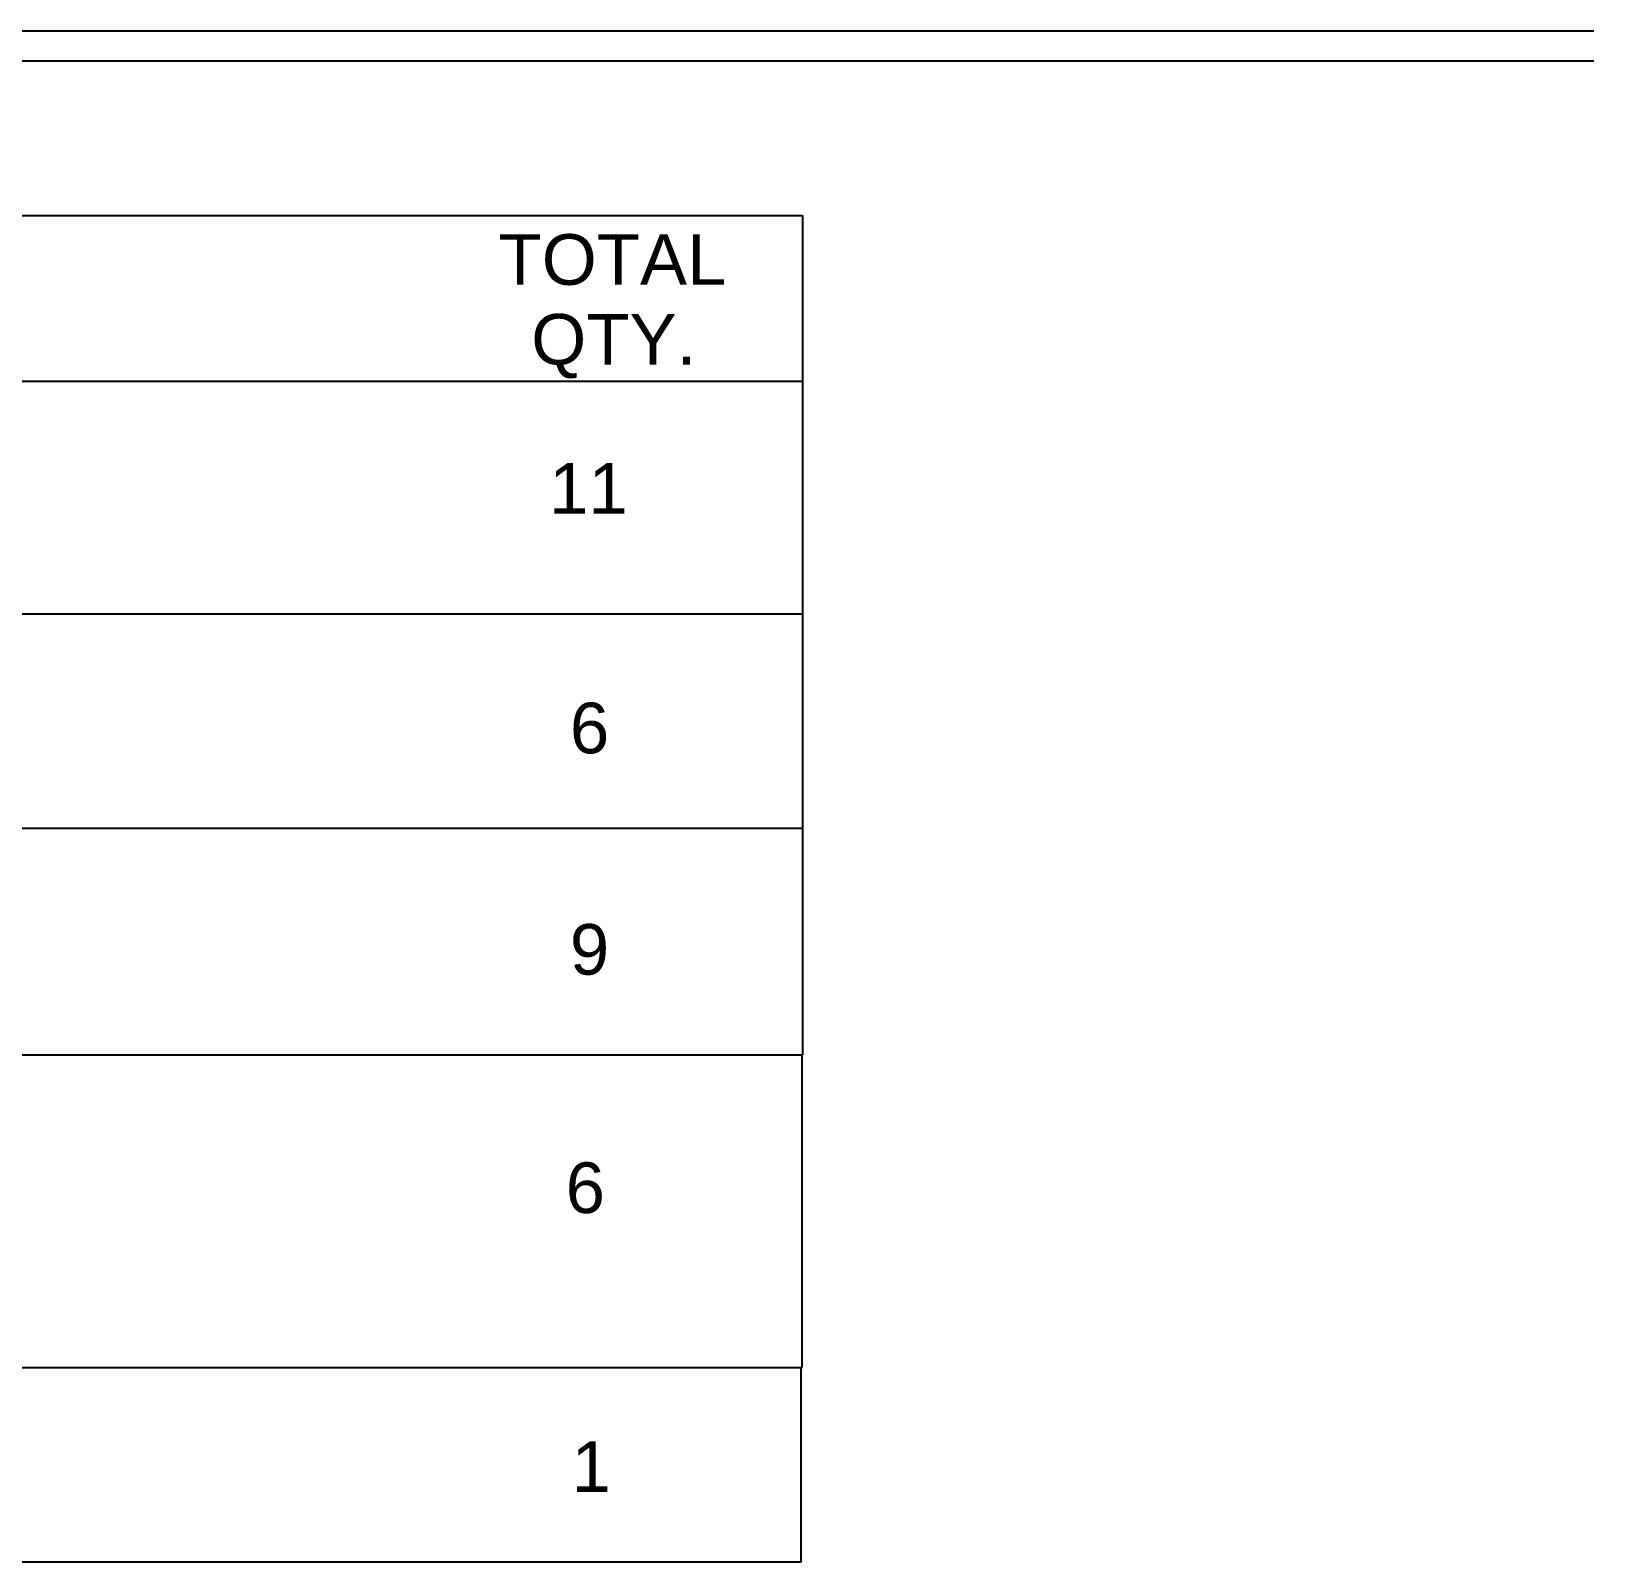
# Model space of a CAD drawing. Header units: millimetres. Extents: x 982 to 80582, y 687 to 58800.
# Drawn here: x 61814 to 67117, y 10933 to 16128 of the extents above; entities that cross this region are included whole.
import ezdxf

# ---------------------------------------------------------------- set-up
doc = ezdxf.new("R2010")
doc.units = ezdxf.units.MM
doc.layers.add('A-DRAIN', color=9, linetype='Continuous')
doc.layers.add('LAMPU', color=7, linetype='Continuous')
doc.styles.add('ARIAL2', font='arial.ttf', dxfattribs={"height": 200})

msp = doc.modelspace()

# ---------------------------------------------------------------- linework, layer by layer
at = {"layer": 'A-DRAIN', "color": 8, "linetype": 'Continuous', "ltscale": 1000}
for p, q in [((67117.1, 16128.1), (52792.1, 16128.1)), ((45697.1, 16028.1), (67117.1, 16028.1))]:
    msp.add_line(p, q, dxfattribs=at)
at = {"layer": 'LAMPU', "color": 1, "linetype": 'Continuous'}
for p, q in [((54351.1, 15503), (64431.5, 15503)), ((54325.9, 14941), (64431.5, 14941)), ((54353.1, 14150.6), (64431.5, 14150.6)), ((54351.1, 13423.7), (64431.5, 13423.7)), ((54351.1, 12653.7), (64431.5, 12653.7))]:
    msp.add_line(p, q, dxfattribs=at)
at = {"layer": 'LAMPU', "color": 1}
for p, q in [((64431.5, 15503), (64431.5, 12653.7)), ((64430.7, 11592.9), (64430.7, 12653.7)), ((54351.1, 11592.9), (64430.7, 11592.9)), ((64426.9, 10933.5), (64426.9, 11592.9)), ((54054.8, 10933.5), (64426.9, 10933.5))]:
    msp.add_line(p, q, dxfattribs=at)

# ---------------------------------------------------------------- texts
at = {"layer": 'LAMPU', "style": 'ARIAL2'}
for s, height, p in [('TOTAL', 171.84, (63399.9, 15267.5)), ('QTY.', 171.84, (63510.9, 14996.8)), ('11', 171.84, (63571.2, 14490.6)), ('6', 171.8, (63642, 13677.4)), ('9', 171.8, (63642, 12926.1)), ('6', 171.8, (63627.6, 12117.1)), ('1', 171.8, (63647.8, 11170.4))]:
    msp.add_text(s, height=height, dxfattribs=at).set_placement(p)

doc.saveas('drawing.dxf')
